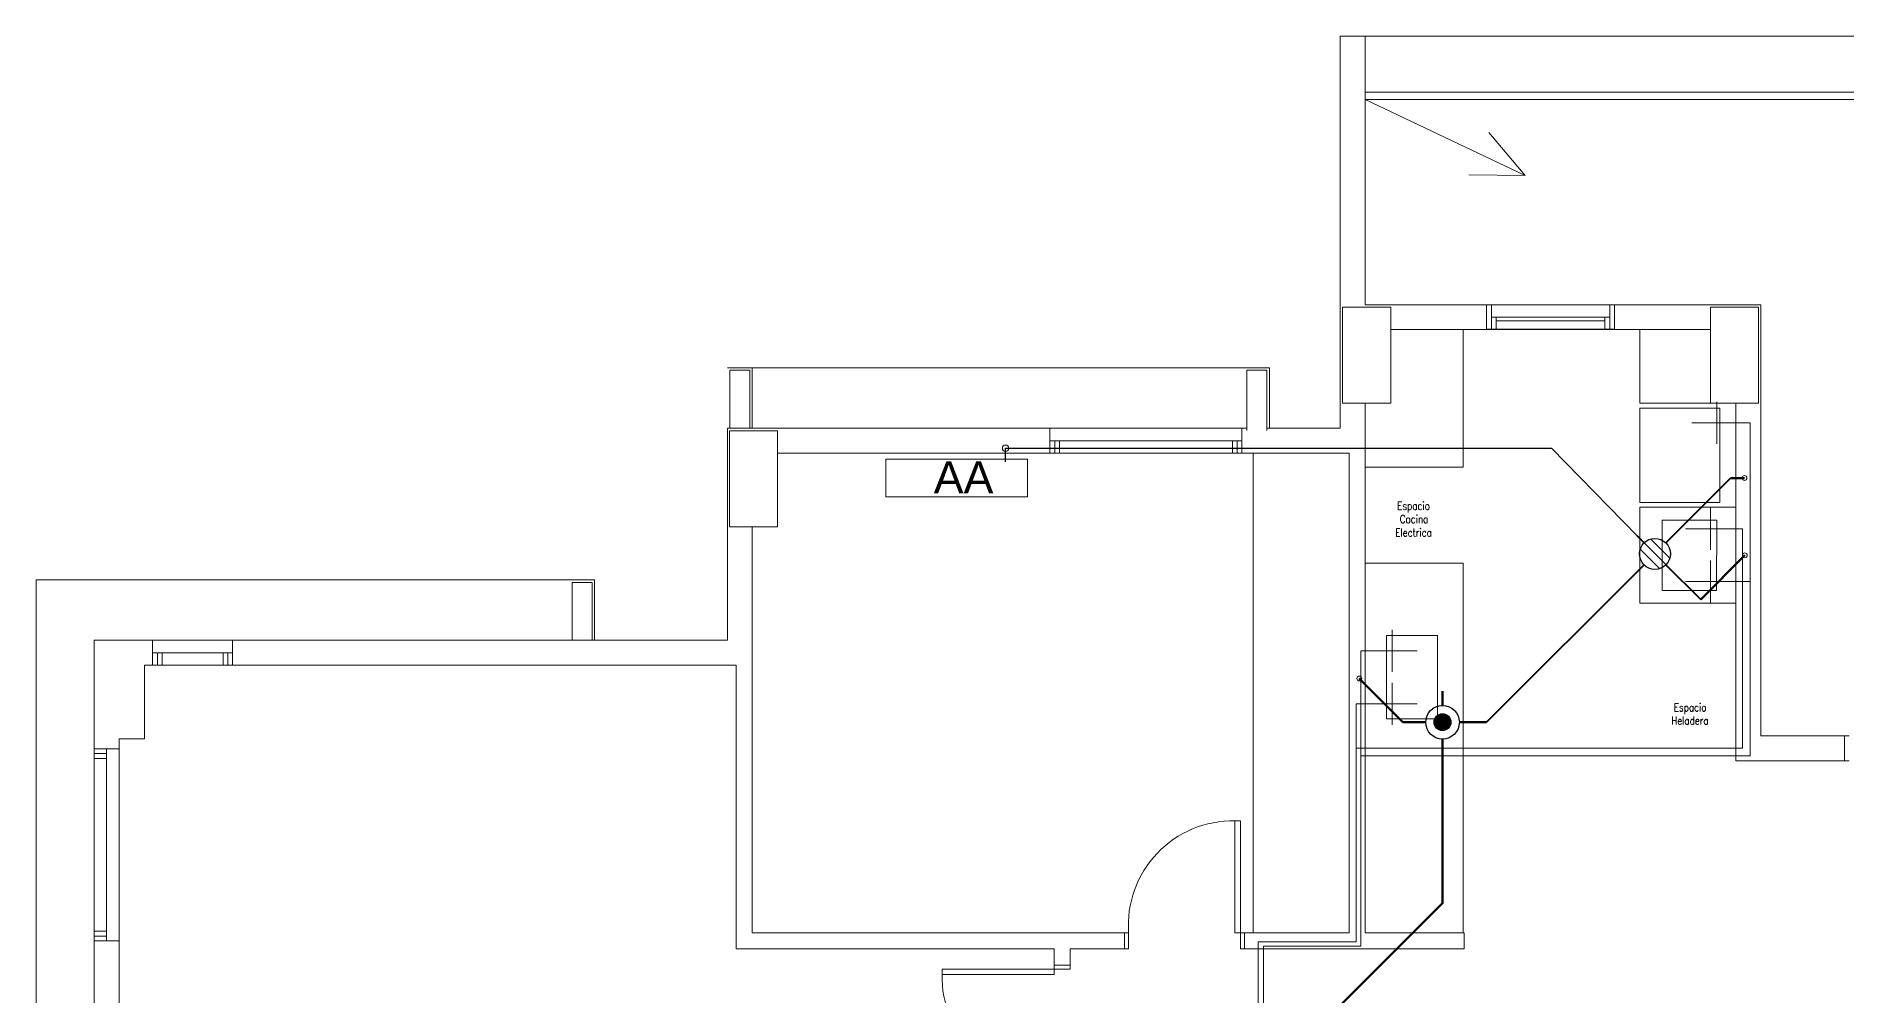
# Model space of a CAD drawing. Header units: millimetres. Extents: x 539 to 842, y -453 to -96.
# Drawn here: x 736.43 to 747.74, y -263.24 to -257.24 of the extents above; entities that cross this region are included whole.
import ezdxf

# ---------------------------------------------------------------- set-up
doc = ezdxf.new("R2010")
doc.units = ezdxf.units.MM
doc.header["$LTSCALE"] = 0.1
doc.linetypes.add('ACAD_ISO02W100', pattern=[15, 12, -3])
doc.linetypes.add('CONTINUA', pattern=[0])
doc.layers.get('0').update_dxf_attribs({"lineweight": 5})
for name, color, linetype, lineweight in [('00-Agua Caliente', 1, 'Continuous', 20), ('00-Agua Fria', 5, 'ACAD_ISO02W100', 20), ('Arq-Equipamiento', 250, 'Continuous', 5)]:
    doc.layers.add(name, color=color, linetype=linetype, lineweight=lineweight)
doc.layers.add('00-Pluvial', color=40, linetype='Continuous')
doc.layers.add('00-Secundario', color=24, linetype='Continuous')
doc.layers.add('00-Primario', color=7, linetype='Continuous', true_color=0xff2400)
doc.styles.add('Romans 1.50', font='romans.shx', dxfattribs={"width": 0.8, "height": 0.15})
doc.styles.get("Standard").update_dxf_attribs({"font": 'arial.ttf'})

# ---------------------------------------------------------------- blocks, each defined once
blk = doc.blocks.new('2-3y4P F')
at = {"color": 8, "lineweight": 18}
for p, q in [((744.734, -257.24), (744.579, -257.24)), ((744.579, -257.24), (744.579, -259.689)), ((744.734, -258.917), (744.734, -257.24)), ((744.734, -257.24), (760.799, -257.24)), ((752.017, -257.589), (744.734, -257.589)), ((752.017, -257.636), (744.734, -257.636)), ((745.493, -258.917), (744.734, -258.917)), ((745.493, -258.919), (745.493, -258.917)), ((745.493, -258.917), (746.293, -258.917)), ((745.493, -259.071), (745.493, -258.919)), ((745.493, -258.919), (745.523, -258.919)), ((745.523, -258.919), (745.523, -259.071)), ((746.263, -259.071), (746.263, -258.919)), ((746.263, -258.919), (746.293, -258.919)), ((747.207, -258.917), (746.293, -258.917)), ((746.293, -258.917), (746.293, -258.919)), ((746.293, -258.919), (746.293, -259.071)), ((747.207, -261.611), (747.207, -258.917)), ((744.719, -258.932), (744.594, -258.932)), ((744.594, -258.932), (744.594, -259.073)), ((744.894, -258.932), (744.719, -258.932)), ((744.719, -258.932), (744.894, -258.932)), ((744.894, -259.057), (744.894, -258.932)), ((744.894, -258.932), (744.894, -259.073)), ((745.523, -259.071), (745.523, -258.995)), ((745.523, -258.995), (745.553, -258.995)), ((745.553, -258.995), (745.553, -259.071)), ((746.233, -258.995), (745.553, -258.995)), ((745.553, -259.018), (745.553, -259.009)), ((746.233, -259.018), (745.553, -259.018)), ((746.233, -259.071), (746.233, -258.995)), ((746.233, -258.995), (746.263, -258.995)), ((746.233, -259.009), (746.233, -259.018)), ((746.263, -258.995), (746.263, -259.071)), ((747.051, -258.932), (746.892, -258.932)), ((746.892, -258.932), (746.892, -259.057)), ((746.892, -258.932), (747.051, -258.932)), ((746.892, -259.073), (746.892, -258.932)), ((747.192, -258.932), (747.051, -258.932)), ((747.192, -259.532), (747.192, -258.932)), ((747.192, -258.932), (747.192, -259.532)), ((744.594, -259.073), (744.594, -259.532)), ((744.594, -259.532), (744.594, -259.073)), ((744.894, -259.058), (744.894, -259.057)), ((744.894, -259.07), (744.894, -259.058)), ((744.894, -259.071), (744.894, -259.07)), ((744.894, -259.073), (744.894, -259.071)), ((744.894, -259.532), (744.894, -259.073)), ((744.894, -259.073), (745.493, -259.073)), ((745.347, -259.073), (745.347, -259.932)), ((745.493, -259.073), (745.493, -259.071)), ((745.523, -259.071), (745.493, -259.071)), ((746.293, -259.073), (745.493, -259.073)), ((745.553, -259.071), (745.523, -259.071)), ((745.553, -259.071), (746.233, -259.071)), ((746.263, -259.071), (746.233, -259.071)), ((746.293, -259.071), (746.263, -259.071)), ((746.293, -259.071), (746.293, -259.073)), ((746.293, -259.073), (746.892, -259.073)), ((746.451, -259.532), (746.451, -259.073)), ((746.892, -259.057), (746.892, -259.058)), ((746.892, -259.058), (746.892, -259.07)), ((746.892, -259.07), (746.892, -259.071)), ((746.892, -259.071), (746.892, -259.073)), ((746.892, -259.073), (746.892, -259.532)), ((740.905, -259.312), (740.75, -259.312)), ((740.89, -259.327), (740.765, -259.327)), ((740.765, -259.327), (740.765, -259.689)), ((740.89, -259.327), (740.89, -259.689)), ((740.905, -259.689), (740.905, -259.312)), ((743.981, -259.312), (740.905, -259.312)), ((744.136, -259.312), (743.981, -259.312)), ((744.121, -259.327), (743.996, -259.327)), ((743.996, -259.327), (743.996, -259.704)), ((744.121, -259.327), (744.121, -259.704)), ((744.136, -259.689), (744.136, -259.312)), ((744.594, -259.532), (744.719, -259.532)), ((744.735, -259.532), (744.594, -259.532)), ((744.719, -259.532), (744.72, -259.532)), ((744.72, -259.532), (744.732, -259.532)), ((744.732, -259.532), (744.733, -259.532)), ((744.733, -259.532), (744.735, -259.532)), ((744.735, -259.532), (744.894, -259.532)), ((744.735, -262.842), (744.735, -259.532)), ((746.892, -259.532), (746.451, -259.532)), ((746.892, -259.532), (747.051, -259.532)), ((747.051, -259.532), (747.052, -259.532)), ((747.051, -259.532), (747.051, -261.767)), ((747.192, -259.532), (747.051, -259.532)), ((747.052, -259.532), (747.053, -259.532)), ((747.053, -259.532), (747.066, -259.532)), ((747.066, -259.532), (747.067, -259.532)), ((747.067, -259.532), (747.192, -259.532)), ((740.75, -259.689), (740.75, -261.014)), ((742.765, -259.689), (740.75, -259.689)), ((740.765, -259.706), (740.764, -259.706)), ((740.764, -259.706), (740.764, -260.306)), ((740.764, -259.706), (740.765, -259.706)), ((740.764, -260.306), (740.764, -259.706)), ((740.89, -259.706), (740.765, -259.706)), ((740.89, -259.706), (740.89, -259.704)), ((741.064, -259.706), (740.89, -259.706)), ((740.89, -259.706), (741.064, -259.706)), ((741.064, -259.829), (741.064, -259.706)), ((741.064, -259.706), (741.064, -259.845)), ((742.765, -259.767), (742.765, -259.689)), ((742.765, -259.689), (743.965, -259.689)), ((743.996, -259.689), (743.965, -259.689)), ((743.965, -259.689), (743.965, -259.767)), ((744.579, -259.689), (744.121, -259.689)), ((741.064, -259.83), (741.064, -259.829)), ((741.064, -259.843), (741.064, -259.83)), ((742.765, -259.767), (742.795, -259.767)), ((742.765, -259.845), (742.765, -259.767)), ((742.795, -259.767), (742.825, -259.767)), ((742.795, -259.845), (742.795, -259.767)), ((742.795, -259.767), (742.795, -259.845)), ((742.825, -259.767), (743.905, -259.767)), ((742.825, -259.782), (742.825, -259.767)), ((742.825, -259.767), (742.825, -259.845)), ((743.905, -259.767), (743.905, -259.782)), ((743.905, -259.767), (743.935, -259.767)), ((743.905, -259.845), (743.905, -259.767)), ((743.935, -259.767), (743.935, -259.845)), ((743.935, -259.767), (743.965, -259.767)), ((743.935, -259.845), (743.935, -259.767)), ((743.965, -259.767), (743.965, -259.845)), ((741.064, -259.844), (741.064, -259.843)), ((741.064, -259.845), (741.064, -259.844)), ((741.064, -260.306), (741.064, -259.845)), ((741.064, -259.845), (742.765, -259.845)), ((742.795, -259.845), (742.765, -259.845)), ((742.825, -259.845), (742.795, -259.845)), ((742.825, -259.845), (743.905, -259.845)), ((743.935, -259.845), (743.905, -259.845)), ((743.965, -259.845), (743.935, -259.845)), ((743.965, -259.845), (744.635, -259.845)), ((744.035, -259.845), (744.035, -262.842)), ((744.635, -259.845), (744.635, -262.842)), ((744.732, -259.844), (744.735, -259.844)), ((744.735, -259.843), (744.733, -259.843)), ((744.733, -259.845), (744.735, -259.845)), ((745.347, -259.932), (744.735, -259.932)), ((746.45, -260.783), (746.451, -260.182)), ((746.451, -260.182), (747.051, -260.182)), ((746.591, -260.263), (746.59, -260.703)), ((746.931, -260.263), (746.591, -260.263)), ((746.93, -260.703), (746.931, -260.263)), ((740.764, -260.306), (740.765, -260.306)), ((740.765, -260.306), (740.764, -260.306)), ((740.765, -260.306), (740.89, -260.306)), ((740.89, -260.306), (740.765, -260.306)), ((740.89, -260.306), (741.064, -260.306)), ((740.905, -262.842), (740.905, -260.306)), ((744.735, -260.532), (745.347, -260.532)), ((745.347, -260.532), (745.347, -262.842)), ((739.765, -260.637), (736.432, -260.637)), ((736.432, -260.637), (736.432, -265.02)), ((739.92, -260.637), (739.765, -260.637)), ((739.905, -260.652), (739.78, -260.652)), ((739.78, -260.652), (739.78, -261.014)), ((739.905, -260.652), (739.905, -261.014)), ((739.92, -261.014), (739.92, -260.637)), ((746.59, -260.703), (746.93, -260.703)), ((747.05, -260.783), (746.45, -260.783)), ((736.794, -261.014), (736.794, -261.692)), ((737.159, -261.014), (736.794, -261.014)), ((737.159, -261.092), (737.159, -261.014)), ((737.159, -261.014), (737.659, -261.014)), ((740.75, -261.014), (737.659, -261.014)), ((737.659, -261.014), (737.659, -261.092)), ((745.187, -260.985), (744.867, -260.985)), ((744.867, -261.505), (744.867, -260.985)), ((745.187, -261.505), (745.187, -260.985)), ((737.108, -261.63), (737.108, -261.17)), ((737.108, -261.17), (737.159, -261.17)), ((737.159, -261.092), (737.189, -261.092)), ((737.159, -261.17), (737.159, -261.092)), ((737.189, -261.17), (737.159, -261.17)), ((737.189, -261.092), (737.219, -261.092)), ((737.189, -261.17), (737.189, -261.092)), ((737.189, -261.092), (737.189, -261.17)), ((737.219, -261.17), (737.189, -261.17)), ((737.219, -261.092), (737.599, -261.092)), ((737.219, -261.107), (737.219, -261.092)), ((737.219, -261.092), (737.219, -261.17)), ((737.219, -261.17), (737.599, -261.17)), ((737.599, -261.092), (737.599, -261.107)), ((737.599, -261.092), (737.629, -261.092)), ((737.599, -261.17), (737.599, -261.092)), ((737.629, -261.17), (737.599, -261.17)), ((737.629, -261.092), (737.629, -261.17)), ((737.629, -261.092), (737.659, -261.092)), ((737.629, -261.17), (737.629, -261.092)), ((737.659, -261.17), (737.629, -261.17)), ((737.659, -261.092), (737.659, -261.17)), ((737.659, -261.17), (740.805, -261.17)), ((740.805, -261.17), (740.805, -262.942)), ((744.867, -261.505), (745.187, -261.505)), ((736.95, -261.63), (737.108, -261.63)), ((736.95, -261.692), (736.95, -261.63)), ((747.729, -261.611), (747.207, -261.611)), ((747.729, -261.767), (747.729, -261.611)), ((747.729, -261.611), (747.759, -261.611)), ((736.794, -261.692), (736.794, -261.722)), ((736.872, -261.692), (736.794, -261.692)), ((736.794, -261.722), (736.794, -261.752)), ((736.872, -261.722), (736.794, -261.722)), ((736.794, -261.722), (736.872, -261.722)), ((736.794, -261.752), (736.872, -261.752)), ((736.794, -262.832), (736.794, -261.752)), ((736.872, -261.752), (736.857, -261.752)), ((736.872, -261.692), (736.95, -261.692)), ((736.872, -261.722), (736.872, -261.692)), ((736.872, -261.752), (736.872, -261.722)), ((736.872, -262.832), (736.872, -261.752)), ((736.95, -261.692), (736.95, -262.892)), ((747.052, -261.764), (747.051, -261.764)), ((747.051, -261.767), (747.729, -261.767)), ((747.759, -261.767), (747.729, -261.767)), ((743.921, -262.842), (743.921, -262.142)), ((743.921, -262.142), (743.956, -262.142)), ((743.956, -262.142), (743.956, -262.842)), ((736.794, -262.832), (736.794, -262.862)), ((736.872, -262.832), (736.794, -262.832)), ((736.794, -262.862), (736.872, -262.862)), ((736.794, -262.862), (736.794, -262.892)), ((736.872, -262.862), (736.794, -262.862)), ((736.857, -262.832), (736.872, -262.832)), ((736.872, -262.862), (736.872, -262.832)), ((736.872, -262.892), (736.872, -262.862)), ((743.231, -262.842), (740.905, -262.842)), ((743.231, -262.942), (743.231, -262.842)), ((743.231, -262.842), (743.256, -262.842)), ((743.256, -262.842), (743.256, -262.942)), ((743.956, -262.842), (743.921, -262.842)), ((743.956, -262.942), (743.956, -262.842)), ((743.956, -262.842), (743.981, -262.842)), ((744.635, -262.842), (743.981, -262.842)), ((743.981, -262.842), (743.981, -262.942)), ((745.354, -262.842), (744.735, -262.842)), ((745.354, -262.942), (745.354, -262.842)), ((736.794, -262.892), (736.794, -267.317)), ((736.794, -262.892), (736.872, -262.892)), ((736.95, -262.892), (736.872, -262.892)), ((736.95, -265.038), (736.95, -262.892)), ((740.805, -262.942), (742.791, -262.942)), ((742.791, -262.942), (742.791, -263.043)), ((742.891, -262.942), (743.231, -262.942)), ((742.891, -263.043), (742.891, -262.942)), ((743.256, -262.942), (743.231, -262.942)), ((743.981, -262.942), (743.956, -262.942)), ((743.981, -262.942), (745.354, -262.942)), ((742.091, -263.068), (742.791, -263.068)), ((742.091, -263.103), (742.091, -263.068)), ((742.791, -263.103), (742.091, -263.103)), ((742.791, -263.043), (742.891, -263.043)), ((742.791, -263.068), (742.791, -263.043)), ((742.791, -263.068), (742.791, -263.103)), ((742.891, -263.068), (742.791, -263.068)), ((742.891, -263.043), (742.891, -263.068))]:
    blk.add_line(p, q, dxfattribs=at)
blk.add_lwpolyline([(746.451, -259.563), (746.451, -260.153), (746.951, -260.153), (746.951, -259.563)], close=True, dxfattribs=at)
for centre, start, end in [((743.908, -262.795), 88.836, 184.1016), ((742.744, -263.116), 178.836, 274.1016)]:
    blk.add_arc(centre, 0.653, start, end, dxfattribs=at)
at = {"layer": 'Arq-Equipamiento', "color": 8, "linetype": 'CONTINUA', "lineweight": 18}
blk.add_lwpolyline([(742.625, -259.883), (741.74, -259.883), (741.74, -260.118), (742.625, -260.118)], close=True, dxfattribs=at)
at = {"color": 8, "lineweight": 18, "style": 'Romans 1.50', "width": 0.8}
for s, p in [('Espacio', (744.935, -260.199)), ('Cocina', (744.951, -260.282)), ('Electrica', (744.923, -260.366)), ('Espacio', (746.663, -261.458)), ('Heladera', (746.647, -261.541))]:
    blk.add_text(s, height=0.05, dxfattribs=at).set_placement(p)
at = {"color": 8, "lineweight": 18, "insert": (742.412, -259.896), "char_height": 0.2, "attachment_point": 3}
blk.add_mtext_dynamic_manual_height_columns('AA', width=1, gutter_width=12.5, heights=[0], dxfattribs=at)

msp = doc.modelspace()

# ---------------------------------------------------------------- hatches: boundary and pattern name
at = {"layer": '00-Primario', "lineweight": 100}
msp.add_hatch(color=256, dxfattribs=at).paths.add_polyline_path([(745.218, -261.579, -1), (745.218, -261.473, -1)])

# ---------------------------------------------------------------- linework, layer by layer
at = {"layer": '00-Agua Caliente', "color": 1, "linetype": 'Continuous', "lineweight": 20}
for p, q in [((746.893, -260.186), (746.893, -260.448)), ((747.093, -260.317), (746.737, -260.317)), ((744.904, -261.542), (744.904, -261.28)), ((744.679, -261.411), (745.06, -261.411))]:
    msp.add_line(p, q, dxfattribs=at)
at = {"layer": '00-Agua Caliente', "linetype": 'CONTINUA'}
for points in [[(747.093, -260.317), (747.093, -261.689), (744.679, -261.689)], [(744.679, -261.411), (744.679, -262.898), (744.066, -262.898), (744.066, -263.937)]]:
    msp.add_lwpolyline(points, dxfattribs=at)
at = {"layer": '00-Agua Fria', "color": 5, "linetype": 'Continuous', "lineweight": 20}
for p, q in [((746.931, -259.524), (746.931, -259.786)), ((747.139, -259.655), (746.776, -259.655)), ((746.893, -260.516), (746.893, -260.778)), ((747.139, -260.647), (746.737, -260.647)), ((744.904, -261.211), (744.904, -260.949)), ((744.708, -261.08), (745.06, -261.08))]:
    msp.add_line(p, q, dxfattribs=at)
at = {"layer": '00-Agua Fria', "ltscale": 3}
for points in [[(747.139, -259.655), (747.139, -261.736), (744.708, -261.736)], [(744.708, -261.08), (744.708, -262.926), (744.099, -262.926), (744.099, -263.963)]]:
    msp.add_lwpolyline(points, dxfattribs=at)
at = {"layer": '00-Pluvial', "lineweight": 20}
for p, q in [((744.734, -257.636), (745.734, -258.11)), ((745.734, -258.11), (745.508, -257.841)), ((745.734, -258.11), (745.383, -258.105))]:
    msp.add_line(p, q, dxfattribs=at)
at = {"layer": '00-Primario', "lineweight": 40}
msp.add_lwpolyline([(746.477, -260.542), (745.493, -261.526)], dxfattribs=at)
at = {"layer": '00-Primario', "lineweight": 50}
for points in [[(744.971, -261.526), (744.698, -261.253)], [(745.218, -261.421), (745.218, -261.332)], [(745.113, -261.526), (744.971, -261.526)], [(745.323, -261.526), (745.493, -261.526)], [(745.218, -261.631), (745.218, -262.657), (743.502, -264.373)]]:
    msp.add_lwpolyline(points, dxfattribs=at)
at = {"layer": '00-Primario', "linetype": 'Continuous', "lineweight": 20}
msp.add_circle((744.698, -261.253), 0.0151, dxfattribs=at)
at = {"layer": '00-Primario', "lineweight": 30}
for radius in [0.105, 0.0526]:
    msp.add_circle((745.218, -261.526), radius, dxfattribs=at)
at = {"layer": '00-Secundario', "lineweight": 15}
for p, q in [((746.517, -260.38), (746.638, -260.501)), ((746.452, -260.445), (746.573, -260.566)), ((746.477, -260.405), (746.613, -260.541))]:
    msp.add_line(p, q, dxfattribs=at)
at = {"layer": '00-Secundario', "lineweight": 30}
for points in [[(742.488, -259.814), (745.898, -259.814), (746.435, -260.362)], [(742.488, -259.898), (742.488, -259.814)], [(742.488, -259.898), (742.488, -259.814)]]:
    msp.add_lwpolyline(points, dxfattribs=at)
at = {"layer": '00-Secundario', "lineweight": 40}
for points in [[(746.613, -260.406), (747.018, -260)], [(746.477, -260.405), (746.435, -260.362)], [(746.612, -260.541), (746.831, -260.759)]]:
    msp.add_lwpolyline(points, dxfattribs=at)
at = {"layer": '00-Secundario', "lineweight": 50}
for points in [[(747.018, -260), (747.105, -260)], [(746.831, -260.759), (747.107, -260.483)]]:
    msp.add_lwpolyline(points, dxfattribs=at)
at = {"layer": '00-Secundario', "linetype": 'CONTINUA', "lineweight": 20}
msp.add_circle((742.488, -259.814), 0.02, dxfattribs=at)
msp.add_circle((742.488, -259.814), 0.02, dxfattribs=at)
at = {"layer": '00-Secundario', "linetype": 'Continuous', "lineweight": 20}
for centre in [(747.105, -260), (747.107, -260.483)]:
    msp.add_circle(centre, 0.0151, dxfattribs=at)
at = {"layer": '00-Secundario', "lineweight": 25}
msp.add_circle((746.545, -260.474), 0.0967, dxfattribs=at)

# ---------------------------------------------------------------- block references
at = {"color": 2, "linetype": 'CONTINUA', "lineweight": 13}
msp.add_blockref('2-3y4P F', (0, 0), dxfattribs=at)

doc.saveas('drawing.dxf')
